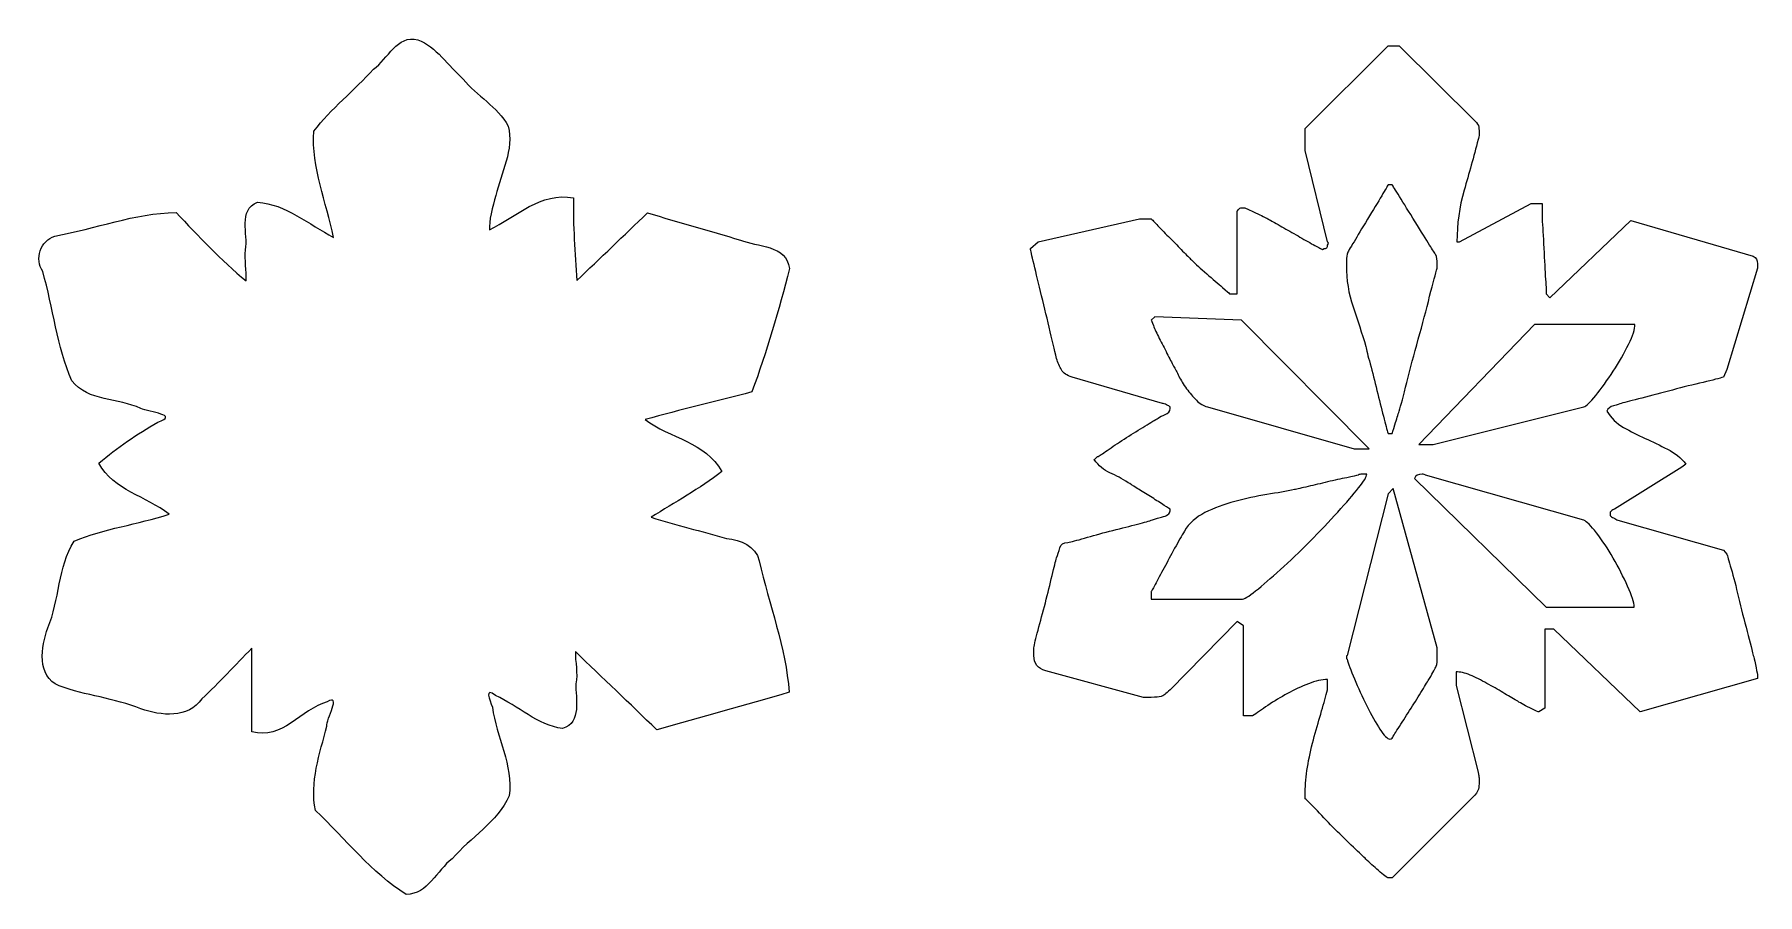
# Model space of a CAD drawing. Header units: centimetres. Extents: x -13.7 to 8.7, y 2.7 to 13.8.
import ezdxf

# ---------------------------------------------------------------- set-up
doc = ezdxf.new("R2010")
doc.units = ezdxf.units.CM
doc.header["$MEASUREMENT"] = 0
doc.layers.add('Layer 1', color=7, linetype='Continuous')

msp = doc.modelspace()

# ---------------------------------------------------------------- linework, layer by layer
at = {"layer": 'Layer 1', "color": 168}
msp.add_open_spline([(-8.68562, 13.74741), (-8.95496, 13.8159), (-9.07554, 13.49717), (-9.25831, 13.36517), (-9.25831, 13.36517), (-9.50955, 13.095), (-9.81308, 12.84691), (-10.03378, 12.56431), (-10.03378, 12.56431), (-10.06618, 12.09068), (-9.87072, 11.64159), (-9.77754, 11.18729), (-9.77754, 11.18729), (-10.09615, 11.34917), (-10.39874, 11.62302), (-10.76327, 11.64091), (-10.76327, 11.64091), (-11.01905, 11.54115), (-10.87968, 11.22755), (-10.91909, 11.02569), (-10.91909, 11.02569), (-10.92861, 10.891), (-10.90558, 10.75639), (-10.90986, 10.6217), (-10.90986, 10.6217), (-11.23336, 10.89289), (-11.53116, 11.20234), (-11.81825, 11.51048), (-11.81825, 11.51048), (-12.35557, 11.50027), (-12.86539, 11.29735), (-13.38688, 11.2046), (-13.38688, 11.2046), (-13.578, 11.14415), (-13.6528, 10.9079), (-13.54503, 10.74291), (-13.54503, 10.74291), (-13.41065, 10.27426), (-13.36002, 9.77532), (-13.16988, 9.32663), (-13.16988, 9.32663), (-12.95276, 9.05951), (-12.56757, 9.10648), (-12.27637, 8.97102), (-12.27637, 8.97102), (-12.15993, 8.91627), (-11.76961, 8.89109), (-12.05578, 8.7912), (-12.05578, 8.7912), (-12.32411, 8.63592), (-12.58246, 8.46593), (-12.81668, 8.26126), (-12.81668, 8.26126), (-12.62557, 7.91035), (-12.20567, 7.83289), (-11.90944, 7.60103), (-11.90944, 7.60103), (-12.3103, 7.46746), (-12.75754, 7.41409), (-13.13871, 7.25129), (-13.13871, 7.25129), (-13.35087, 6.91624), (-13.32602, 6.48824), (-13.47957, 6.12671), (-13.47957, 6.12671), (-13.56564, 5.88362), (-13.62831, 5.49937), (-13.33263, 5.37564), (-13.33263, 5.37564), (-12.98641, 5.25112), (-12.62018, 5.21623), (-12.27418, 5.07784), (-12.27418, 5.07784), (-12.0121, 4.98715), (-11.66435, 4.95103), (-11.48227, 5.20846), (-11.48227, 5.20846), (-11.26041, 5.41904), (-11.05152, 5.64507), (-10.83599, 5.86388), (-10.83599, 5.86388), (-10.83599, 5.50337), (-10.83599, 5.14286), (-10.83599, 4.78235), (-10.83599, 4.78235), (-10.44508, 4.66576), (-10.20025, 5.07263), (-9.85949, 5.17018), (-9.85949, 5.17018), (-9.66832, 5.28413), (-9.87511, 4.93994), (-9.86525, 4.85344), (-9.86525, 4.85344), (-9.9539, 4.50287), (-10.09, 4.11669), (-10.01185, 3.762), (-10.01185, 3.762), (-9.62544, 3.39754), (-9.28276, 2.95381), (-8.83683, 2.67238), (-8.83683, 2.67238), (-8.55377, 2.67941), (-8.44129, 2.98557), (-8.24123, 3.13524), (-8.24123, 3.13524), (-8.00179, 3.41079), (-7.65734, 3.61495), (-7.50136, 3.95014), (-7.50136, 3.95014), (-7.44577, 4.3486), (-7.67136, 4.71351), (-7.71951, 5.09977), (-7.71951, 5.09977), (-7.75767, 5.1983), (-7.82723, 5.36198), (-7.67796, 5.25329), (-7.67796, 5.25329), (-7.39007, 5.11515), (-7.12819, 4.86791), (-6.81112, 4.8216), (-6.81112, 4.8216), (-6.55654, 4.90399), (-6.64454, 5.21024), (-6.63798, 5.40449), (-6.63798, 5.40449), (-6.60868, 5.54113), (-6.64765, 5.68196), (-6.6449, 5.82002), (-6.6449, 5.82002), (-6.29323, 5.48224), (-5.94019, 5.14582), (-5.58992, 4.80659), (-5.58992, 4.80659), (-5.01863, 4.97025), (-4.44537, 5.12689), (-3.8747, 5.29253), (-3.8747, 5.29253), (-3.91763, 5.8758), (-4.13546, 6.4296), (-4.26253, 6.9962), (-4.26253, 6.9962), (-4.30874, 7.19131), (-4.506, 7.26728), (-4.68534, 7.28404), (-4.68534, 7.28404), (-5.01014, 7.37924), (-5.34038, 7.46039), (-5.66379, 7.56063), (-5.66379, 7.56063), (-5.35458, 7.75364), (-5.03561, 7.92944), (-4.74732, 8.15276), (-4.74732, 8.15276), (-4.95306, 8.53492), (-5.42233, 8.58672), (-5.74113, 8.82569), (-5.74113, 8.82569), (-5.28266, 8.95554), (-4.81917, 9.06687), (-4.35718, 9.18351), (-4.35718, 9.18351), (-4.16678, 9.70692), (-4.00441, 10.24377), (-3.8724, 10.78214), (-3.8724, 10.78214), (-3.89868, 11.08718), (-4.29623, 11.06617), (-4.50647, 11.1523), (-4.50647, 11.1523), (-4.90802, 11.26976), (-5.31022, 11.38503), (-5.71112, 11.5047), (-5.71112, 11.5047), (-6.01507, 11.21033), (-6.32179, 10.91879), (-6.62759, 10.62632), (-6.62759, 10.62632), (-6.64838, 10.98343), (-6.67629, 11.34062), (-6.6703, 11.69862), (-6.6703, 11.69862), (-7.08975, 11.77819), (-7.41508, 11.45313), (-7.75876, 11.2854), (-7.75876, 11.2854), (-7.76779, 11.38536), (-7.71404, 11.59396), (-7.6768, 11.72747), (-7.6768, 11.72747), (-7.6085, 12.01904), (-7.43476, 12.32594), (-7.51636, 12.62894), (-7.51636, 12.62894), (-7.65034, 12.88148), (-7.9236, 13.01776), (-8.0981, 13.23723), (-8.0981, 13.23723), (-8.28649, 13.40684), (-8.45065, 13.66081), (-8.68562, 13.74741)], degree=3, knots=[0, 0, 0, 0, 0.01960784, 0.01960784, 0.01960784, 0.01960784, 0.03921569, 0.03921569, 0.03921569, 0.03921569, 0.05882353, 0.05882353, 0.05882353, 0.05882353, 0.07843137, 0.07843137, 0.07843137, 0.07843137, 0.09803922, 0.09803922, 0.09803922, 0.09803922, 0.11764706, 0.11764706, 0.11764706, 0.11764706, 0.1372549, 0.1372549, 0.1372549, 0.1372549, 0.15686275, 0.15686275, 0.15686275, 0.15686275, 0.17647059, 0.17647059, 0.17647059, 0.17647059, 0.19607843, 0.19607843, 0.19607843, 0.19607843, 0.21568627, 0.21568627, 0.21568627, 0.21568627, 0.23529412, 0.23529412, 0.23529412, 0.23529412, 0.25490196, 0.25490196, 0.25490196, 0.25490196, 0.2745098, 0.2745098, 0.2745098, 0.2745098, 0.29411765, 0.29411765, 0.29411765, 0.29411765, 0.31372549, 0.31372549, 0.31372549, 0.31372549, 0.33333333, 0.33333333, 0.33333333, 0.33333333, 0.35294118, 0.35294118, 0.35294118, 0.35294118, 0.37254902, 0.37254902, 0.37254902, 0.37254902, 0.39215686, 0.39215686, 0.39215686, 0.39215686, 0.41176471, 0.41176471, 0.41176471, 0.41176471, 0.43137255, 0.43137255, 0.43137255, 0.43137255, 0.45098039, 0.45098039, 0.45098039, 0.45098039, 0.47058824, 0.47058824, 0.47058824, 0.47058824, 0.49019608, 0.49019608, 0.49019608, 0.49019608, 0.50980392, 0.50980392, 0.50980392, 0.50980392, 0.52941176, 0.52941176, 0.52941176, 0.52941176, 0.54901961, 0.54901961, 0.54901961, 0.54901961, 0.56862745, 0.56862745, 0.56862745, 0.56862745, 0.58823529, 0.58823529, 0.58823529, 0.58823529, 0.60784314, 0.60784314, 0.60784314, 0.60784314, 0.62745098, 0.62745098, 0.62745098, 0.62745098, 0.64705882, 0.64705882, 0.64705882, 0.64705882, 0.66666667, 0.66666667, 0.66666667, 0.66666667, 0.68627451, 0.68627451, 0.68627451, 0.68627451, 0.70588235, 0.70588235, 0.70588235, 0.70588235, 0.7254902, 0.7254902, 0.7254902, 0.7254902, 0.74509804, 0.74509804, 0.74509804, 0.74509804, 0.76470588, 0.76470588, 0.76470588, 0.76470588, 0.78431373, 0.78431373, 0.78431373, 0.78431373, 0.80392157, 0.80392157, 0.80392157, 0.80392157, 0.82352941, 0.82352941, 0.82352941, 0.82352941, 0.84313725, 0.84313725, 0.84313725, 0.84313725, 0.8627451, 0.8627451, 0.8627451, 0.8627451, 0.88235294, 0.88235294, 0.88235294, 0.88235294, 0.90196078, 0.90196078, 0.90196078, 0.90196078, 0.92156863, 0.92156863, 0.92156863, 0.92156863, 0.94117647, 0.94117647, 0.94117647, 0.94117647, 0.96078431, 0.96078431, 0.96078431, 0.96078431, 1, 1, 1, 1], dxfattribs=at)
at = {"layer": 'Layer 1', "color": 254}
for points, knots in [([(3.88405, 13.66882), (3.88405, 13.66882), (2.81265, 12.59743), (2.81265, 12.59743), (2.81265, 12.59743), (2.81265, 12.59743), (2.81265, 12.31156), (2.81265, 12.31156), (2.81265, 12.31156), (2.81265, 12.31156), (3.10101, 11.13079), (3.10101, 11.13079), (3.10101, 11.13079), (3.10101, 11.13078), (3.10239, 11.12951), (3.10598, 11.12582), (3.10598, 11.12582), (3.10957, 11.1221), (3.11095, 11.11581), (3.11095, 11.10841), (3.11095, 11.10841), (3.11095, 11.10841), (3.10101, 11.08604), (3.10101, 11.08604), (3.10101, 11.08604), (3.10101, 11.05663), (3.08567, 11.04129), (3.05627, 11.0413), (3.05627, 11.0413), (3.05627, 11.0413), (3.03389, 11.03135), (3.03389, 11.03135), (3.03389, 11.03135), (3.02648, 11.03134), (3.02257, 11.03261), (3.01898, 11.03633), (3.01898, 11.03633), (3.01538, 11.04002), (3.01152, 11.04129), (3.01152, 11.0413), (3.01152, 11.0413), (2.98189, 11.05588), (2.93593, 11.08154), (2.86983, 11.11836), (2.86983, 11.11836), (2.80372, 11.15516), (2.73591, 11.19478), (2.66599, 11.23519), (2.66599, 11.23519), (2.59607, 11.27559), (2.52588, 11.31521), (2.45967, 11.35203), (2.45967, 11.35203), (2.39344, 11.38883), (2.34991, 11.41449), (2.32792, 11.42909), (2.32792, 11.42909), (2.29851, 11.44389), (2.24604, 11.46933), (2.16882, 11.50615), (2.16882, 11.50615), (2.0916, 11.54295), (2.04443, 11.56359), (2.02962, 11.57078), (2.02962, 11.57078), (2.02962, 11.57078), (2.00973, 11.57078), (2.00973, 11.57078), (2.00973, 11.57078), (2.00973, 11.57078), (1.98736, 11.57078), (1.98736, 11.57078), (1.98736, 11.57078), (1.97276, 11.57077), (1.95869, 11.5631), (1.94758, 11.54841), (1.94758, 11.54841), (1.93647, 11.53369), (1.93018, 11.52603), (1.93018, 11.52603), (1.93018, 11.52603), (1.93018, 11.52603), (1.93018, 10.45713), (1.93018, 10.45713), (1.93018, 10.45713), (1.93018, 10.45713), (1.83075, 10.45713), (1.83075, 10.45713), (1.83075, 10.45713), (1.82356, 10.46453), (1.79399, 10.49134), (1.73877, 10.53916), (1.73877, 10.53916), (1.68355, 10.58696), (1.61585, 10.64584), (1.53494, 10.71565), (1.53494, 10.71565), (1.45401, 10.78545), (1.39001, 10.84295), (1.34601, 10.88718), (1.34601, 10.88718), (1.32379, 10.90917), (1.28942, 10.94376), (1.24161, 10.99158), (1.24161, 10.99158), (1.19379, 11.03938), (1.14132, 11.09434), (1.08251, 11.15316), (1.08251, 11.15316), (1.0237, 11.21196), (0.96874, 11.2657), (0.92093, 11.31722), (0.92093, 11.31722), (0.87312, 11.36873), (0.83852, 11.40708), (0.81653, 11.42909), (0.81653, 11.42909), (0.81653, 11.42909), (0.66241, 11.42909), (0.66241, 11.42909), (0.66241, 11.42909), (0.66241, 11.42909), (-0.65011, 11.13079), (-0.65011, 11.13079), (-0.65011, 11.13079), (-0.65011, 11.13079), (-0.74955, 11.0413), (-0.74955, 11.0413), (-0.74955, 11.0413), (-0.74955, 11.04129), (-0.73796, 10.98755), (-0.71226, 10.87723), (-0.71226, 10.87723), (-0.68656, 10.7669), (-0.65461, 10.6353), (-0.6178, 10.48447), (-0.6178, 10.48447), (-0.58098, 10.33362), (-0.54263, 10.18023), (-0.50593, 10.02211), (-0.50593, 10.02211), (-0.46923, 9.86396), (-0.43839, 9.72961), (-0.40899, 9.6194), (-0.40899, 9.6194), (-0.39417, 9.56036), (-0.37254, 9.51065), (-0.34684, 9.47025), (-0.34684, 9.47025), (-0.32114, 9.42984), (-0.27634, 9.39778), (-0.21012, 9.37579), (-0.21012, 9.37579), (-0.21012, 9.37579), (0.96071, 9.03523), (0.96071, 9.03523), (0.96071, 9.03523), (0.9753, 9.03522), (0.99328, 9.02882), (1.0154, 9.01783), (1.0154, 9.01783), (1.0375, 9.00682), (1.05273, 8.99789), (1.06014, 8.99048), (1.06014, 8.99048), (1.06014, 8.99048), (1.06014, 8.96811), (1.06014, 8.96811), (1.06014, 8.96811), (1.06014, 8.93129), (1.03851, 8.90575), (0.998, 8.89105), (0.998, 8.89105), (0.95748, 8.87634), (0.92802, 8.86089), (0.90602, 8.84631), (0.90602, 8.84631), (0.86921, 8.82408), (0.81171, 8.78971), (0.7345, 8.7419), (0.7345, 8.7419), (0.65728, 8.69408), (0.57677, 8.64415), (0.49586, 8.59275), (0.49586, 8.59275), (0.41494, 8.54134), (0.33957, 8.49141), (0.26965, 8.4436), (0.26965, 8.4436), (0.19972, 8.39578), (0.15492, 8.36395), (0.13293, 8.34914), (0.13293, 8.34914), (0.12552, 8.34913), (0.11658, 8.34522), (0.10558, 8.33422), (0.10558, 8.33422), (0.09458, 8.32322), (0.08564, 8.31428), (0.07824, 8.30688), (0.07824, 8.30688), (0.13705, 8.22607), (0.20475, 8.16846), (0.28208, 8.13536), (0.28208, 8.13536), (0.3594, 8.10224), (0.43742, 8.0602), (0.51823, 8.00858), (0.51823, 8.00858), (0.54023, 7.99398), (0.57482, 7.97086), (0.62263, 7.94146), (0.62263, 7.94146), (0.67044, 7.91205), (0.72529, 7.87884), (0.78421, 7.84203), (0.78421, 7.84203), (0.84313, 7.80521), (0.89687, 7.77073), (0.94828, 7.73762), (0.94828, 7.73762), (0.99968, 7.70451), (1.03792, 7.68012), (1.06014, 7.66554), (1.06014, 7.66554), (1.06014, 7.66554), (1.06014, 7.64316), (1.06014, 7.64316), (1.06014, 7.64316), (1.06014, 7.60634), (1.0219, 7.57953), (0.94828, 7.56113), (0.94828, 7.56113), (0.87465, 7.54272), (0.83112, 7.52854), (0.81653, 7.52136), (0.81653, 7.52136), (0.77231, 7.50654), (0.70207, 7.48739), (0.60275, 7.4617), (0.60275, 7.4617), (0.50342, 7.43599), (0.39472, 7.40906), (0.2771, 7.37966), (0.2771, 7.37966), (0.15948, 7.35026), (0.05078, 7.31969), (-0.04854, 7.29017), (-0.04854, 7.29017), (-0.14787, 7.26065), (-0.22059, 7.24266), (-0.26481, 7.23549), (-0.26481, 7.23549), (-0.32362, 7.23548), (-0.35821, 7.2112), (-0.36921, 7.1634), (-0.36921, 7.1634), (-0.38021, 7.11558), (-0.39417, 7.07343), (-0.40899, 7.03662), (-0.40899, 7.03662), (-0.42358, 6.9924), (-0.44294, 6.91576), (-0.46865, 6.80544), (-0.46865, 6.80544), (-0.49435, 6.69511), (-0.52254, 6.57747), (-0.55565, 6.45245), (-0.55565, 6.45245), (-0.58876, 6.32742), (-0.62071, 6.20978), (-0.65011, 6.09946), (-0.65011, 6.09946), (-0.67952, 5.98913), (-0.69739, 5.91249), (-0.7048, 5.86828), (-0.7048, 5.86828), (-0.7048, 5.86828), (-0.7048, 5.76884), (-0.7048, 5.76884), (-0.7048, 5.76884), (-0.7048, 5.66581), (-0.65371, 5.59938), (-0.55068, 5.56998), (-0.55068, 5.56998), (-0.55068, 5.56998), (0.7171, 5.22693), (0.7171, 5.22693), (0.7171, 5.22693), (0.7171, 5.22693), (0.81653, 5.22693), (0.81653, 5.22693), (0.81653, 5.22693), (0.87534, 5.22693), (0.9176, 5.23206), (0.94331, 5.23936), (0.94331, 5.23936), (0.96901, 5.24666), (1.00851, 5.27474), (1.06014, 5.32637), (1.06014, 5.32637), (1.06014, 5.32637), (1.93018, 6.20884), (1.93018, 6.20884), (1.93018, 6.20884), (1.93018, 6.20884), (2.00973, 6.15415), (2.00973, 6.15415), (2.00973, 6.15415), (2.00973, 6.15415), (2.00973, 4.98581), (2.00973, 4.98581), (2.00973, 4.98581), (2.00973, 4.98581), (2.12905, 4.98581), (2.12905, 4.98581), (2.12905, 4.98581), (2.18067, 5.02262), (2.24711, 5.06742), (2.32792, 5.12253), (2.32792, 5.12253), (2.40872, 5.17763), (2.49314, 5.22884), (2.58147, 5.27665), (2.58147, 5.27665), (2.66979, 5.32446), (2.7605, 5.36661), (2.85243, 5.40343), (2.85243, 5.40343), (2.94434, 5.44024), (3.02738, 5.45811), (3.10101, 5.45812), (3.10101, 5.45812), (3.10101, 5.45812), (3.10101, 5.32637), (3.10101, 5.32637), (3.10101, 5.32637), (3.07878, 5.24533), (3.05335, 5.15335), (3.02395, 5.05044), (3.02395, 5.05044), (2.99454, 4.94752), (2.96259, 4.83755), (2.92949, 4.71982), (2.92949, 4.71982), (2.89638, 4.60209), (2.86945, 4.48445), (2.84746, 4.36683), (2.84746, 4.36683), (2.82545, 4.24921), (2.81265, 4.13925), (2.81265, 4.03622), (2.81265, 4.03622), (2.81265, 4.03622), (2.81265, 3.91441), (2.81265, 3.91441), (2.81265, 3.91441), (2.84206, 3.88501), (2.89575, 3.83253), (2.96926, 3.75532), (2.96926, 3.75532), (3.04277, 3.6781), (3.11952, 3.5976), (3.20044, 3.51668), (3.20044, 3.51668), (3.28136, 3.43576), (3.35938, 3.35901), (3.4366, 3.2855), (3.4366, 3.2855), (3.51381, 3.21199), (3.56877, 3.16078), (3.59818, 3.13137), (3.59818, 3.13137), (3.62039, 3.10938), (3.64583, 3.0851), (3.67524, 3.05929), (3.67524, 3.05929), (3.70464, 3.03347), (3.73283, 3.00793), (3.76224, 2.98222), (3.76224, 2.98222), (3.79164, 2.95652), (3.81857, 2.93351), (3.84428, 2.91511), (3.84428, 2.91511), (3.86997, 2.8967), (3.88404, 2.88776), (3.88405, 2.88776), (3.88405, 2.88776), (3.88405, 2.88776), (3.93874, 2.88776), (3.93874, 2.88776), (3.93874, 2.88776), (3.93874, 2.88776), (5.01013, 3.95916), (5.01013, 3.95916), (5.01013, 3.95916), (5.03953, 3.99575), (5.05625, 4.02907), (5.05985, 4.05859), (5.05985, 4.05859), (5.06343, 4.0881), (5.06481, 4.12144), (5.06482, 4.15802), (5.06482, 4.15802), (5.06481, 4.17284), (5.06343, 4.1906), (5.05985, 4.21271), (5.05985, 4.21271), (5.05625, 4.23482), (5.05238, 4.25027), (5.05239, 4.25746), (5.05239, 4.25746), (5.05239, 4.25746), (4.76652, 5.38105), (4.76652, 5.38105), (4.76652, 5.38105), (4.76652, 5.38105), (4.76652, 5.55755), (4.76652, 5.55755), (4.76652, 5.55755), (4.81792, 5.55755), (4.87806, 5.54469), (4.94798, 5.51529), (4.94798, 5.51529), (5.0179, 5.48588), (5.09073, 5.44891), (5.16425, 5.4084), (5.16425, 5.4084), (5.23776, 5.36788), (5.30684, 5.32948), (5.37306, 5.28908), (5.37306, 5.28908), (5.43927, 5.24867), (5.49815, 5.21408), (5.54956, 5.18467), (5.54956, 5.18467), (5.58636, 5.16245), (5.64386, 5.13061), (5.72108, 5.09021), (5.72108, 5.09021), (5.79829, 5.0498), (5.83791, 5.03309), (5.83791, 5.0405), (5.83791, 5.0405), (5.83791, 5.0405), (5.91497, 5.08524), (5.91497, 5.08524), (5.91497, 5.08524), (5.91497, 5.08524), (5.91497, 6.1094), (5.91497, 6.1094), (5.91497, 6.1094), (5.91497, 6.1094), (6.03429, 6.1094), (6.03429, 6.1094), (6.03429, 6.1094), (6.03429, 6.1094), (7.15043, 5.0405), (7.15043, 5.0405), (7.15043, 5.0405), (7.15043, 5.0405), (8.67176, 5.47054), (8.67176, 5.47054), (8.67176, 5.47054), (8.67176, 5.47054), (8.67176, 5.49292), (8.67176, 5.49292), (8.67176, 5.49292), (8.67176, 5.49292), (8.67176, 5.52523), (8.67176, 5.52523), (8.67176, 5.52523), (8.66435, 5.54723), (8.65552, 5.58949), (8.64442, 5.65201), (8.64442, 5.65201), (8.6333, 5.71452), (8.62425, 5.75403), (8.61708, 5.76884), (8.61708, 5.76884), (8.59484, 5.86424), (8.56301, 5.9859), (8.52261, 6.13675), (8.52261, 6.13675), (8.4822, 6.28758), (8.44634, 6.43452), (8.41324, 6.57425), (8.41324, 6.57425), (8.38012, 6.71398), (8.34817, 6.83288), (8.31878, 6.93221), (8.31878, 6.93221), (8.28936, 7.03154), (8.27402, 7.08136), (8.27403, 7.08136), (8.27403, 7.08136), (8.27403, 7.08136), (8.23177, 7.13605), (8.23177, 7.13605), (8.23177, 7.13605), (8.23177, 7.13605), (6.86208, 7.52136), (6.86208, 7.52136), (6.86208, 7.52136), (6.84726, 7.52854), (6.82949, 7.54007), (6.80739, 7.55119), (6.80739, 7.55119), (6.78527, 7.56229), (6.76982, 7.57134), (6.76264, 7.57853), (6.76264, 7.57853), (6.76264, 7.57853), (6.76264, 7.6009), (6.76264, 7.6009), (6.76264, 7.6009), (6.76264, 7.6009), (6.76264, 7.62079), (6.76264, 7.62079), (6.76264, 7.62079), (6.76264, 7.62797), (6.77031, 7.63702), (6.78502, 7.64813), (6.78502, 7.64813), (6.79971, 7.65924), (6.8124, 7.66553), (6.81982, 7.66554), (6.81982, 7.66554), (6.81982, 7.66554), (7.68986, 8.20745), (7.68986, 8.20745), (7.68986, 8.20745), (7.68986, 8.20745), (7.74455, 8.24971), (7.74455, 8.24971), (7.74455, 8.24971), (7.67832, 8.33073), (7.59904, 8.39578), (7.50342, 8.4436), (7.50342, 8.4436), (7.40779, 8.49141), (7.31068, 8.53869), (7.21507, 8.58281), (7.21507, 8.58281), (7.11944, 8.62691), (7.02608, 8.67298), (6.93417, 8.7245), (6.93417, 8.7245), (6.84224, 8.77601), (6.77178, 8.84757), (6.72038, 8.9358), (6.72038, 8.9358), (6.73497, 8.9726), (6.76327, 8.99439), (6.80739, 9.0054), (6.80739, 9.0054), (6.85149, 9.01639), (6.88459, 9.02782), (6.90682, 9.03523), (6.90682, 9.03523), (6.95822, 9.04981), (7.04777, 9.07172), (7.17281, 9.10483), (7.17281, 9.10483), (7.29783, 9.13793), (7.42832, 9.17242), (7.56805, 9.20924), (7.56805, 9.20924), (7.70777, 9.24604), (7.84075, 9.27926), (7.96579, 9.30867), (7.96579, 9.30867), (8.0908, 9.33807), (8.18014, 9.36097), (8.23177, 9.37579), (8.23177, 9.37579), (8.23177, 9.37579), (8.27403, 9.47522), (8.27403, 9.47522), (8.27403, 9.47522), (8.27403, 9.47522), (8.67176, 10.78774), (8.67176, 10.78774), (8.67176, 10.78774), (8.67176, 10.78774), (8.67176, 10.84243), (8.67176, 10.84243), (8.67176, 10.84243), (8.67175, 10.89383), (8.65388, 10.92704), (8.61708, 10.94186), (8.61708, 10.94186), (8.61708, 10.94186), (7.02863, 11.40671), (7.02863, 11.40671), (7.02863, 11.40671), (7.02863, 11.40671), (5.97961, 10.40244), (5.97961, 10.40244), (5.97961, 10.40244), (5.97961, 10.40244), (5.93486, 10.45713), (5.93486, 10.45713), (5.93486, 10.45713), (5.93486, 10.47171), (5.93221, 10.53323), (5.92492, 10.64356), (5.92492, 10.64356), (5.91762, 10.75388), (5.90995, 10.88801), (5.90255, 11.04627), (5.90255, 11.04627), (5.89513, 11.20451), (5.88757, 11.33368), (5.88017, 11.42909), (5.88017, 11.42909), (5.88017, 11.42909), (5.88017, 11.62547), (5.88017, 11.62547), (5.88017, 11.62547), (5.88017, 11.62547), (5.73848, 11.62547), (5.73848, 11.62547), (5.73848, 11.62547), (5.73848, 11.62547), (4.81126, 11.13079), (4.81126, 11.13079), (4.81126, 11.13079), (4.81126, 11.13079), (4.77646, 11.13079), (4.77646, 11.13079), (4.77646, 11.13079), (4.77646, 11.35884), (4.80829, 11.58003), (4.87092, 11.79699), (4.87092, 11.79699), (4.93355, 12.01393), (4.99357, 12.23259), (5.05239, 12.45325), (5.05239, 12.45325), (5.05238, 12.46065), (5.05625, 12.47334), (5.05985, 12.48805), (5.05985, 12.48805), (5.06343, 12.50274), (5.06481, 12.51295), (5.06482, 12.52037), (5.06482, 12.52037), (5.06481, 12.55695), (5.06343, 12.58901), (5.05985, 12.61483), (5.05985, 12.61483), (5.05625, 12.64063), (5.03953, 12.66745), (5.01013, 12.69686), (5.01013, 12.69686), (5.01013, 12.69686), (4.02823, 13.66882), (4.02823, 13.66882), (4.02823, 13.66882), (4.02823, 13.66882), (3.88405, 13.66882), (3.88405, 13.66882)], [0, 0, 0, 0, 0.00598802, 0.00598802, 0.00598802, 0.00598802, 0.01197605, 0.01197605, 0.01197605, 0.01197605, 0.01796407, 0.01796407, 0.01796407, 0.01796407, 0.0239521, 0.0239521, 0.0239521, 0.0239521, 0.02994012, 0.02994012, 0.02994012, 0.02994012, 0.03592814, 0.03592814, 0.03592814, 0.03592814, 0.04191617, 0.04191617, 0.04191617, 0.04191617, 0.04790419, 0.04790419, 0.04790419, 0.04790419, 0.05389222, 0.05389222, 0.05389222, 0.05389222, 0.05988024, 0.05988024, 0.05988024, 0.05988024, 0.06586826, 0.06586826, 0.06586826, 0.06586826, 0.07185629, 0.07185629, 0.07185629, 0.07185629, 0.07784431, 0.07784431, 0.07784431, 0.07784431, 0.08383234, 0.08383234, 0.08383234, 0.08383234, 0.08982036, 0.08982036, 0.08982036, 0.08982036, 0.09580838, 0.09580838, 0.09580838, 0.09580838, 0.10179641, 0.10179641, 0.10179641, 0.10179641, 0.10778443, 0.10778443, 0.10778443, 0.10778443, 0.11377246, 0.11377246, 0.11377246, 0.11377246, 0.11976048, 0.11976048, 0.11976048, 0.11976048, 0.1257485, 0.1257485, 0.1257485, 0.1257485, 0.13173653, 0.13173653, 0.13173653, 0.13173653, 0.13772455, 0.13772455, 0.13772455, 0.13772455, 0.14371257, 0.14371257, 0.14371257, 0.14371257, 0.1497006, 0.1497006, 0.1497006, 0.1497006, 0.15568862, 0.15568862, 0.15568862, 0.15568862, 0.16167665, 0.16167665, 0.16167665, 0.16167665, 0.16766467, 0.16766467, 0.16766467, 0.16766467, 0.17365269, 0.17365269, 0.17365269, 0.17365269, 0.17964072, 0.17964072, 0.17964072, 0.17964072, 0.18562874, 0.18562874, 0.18562874, 0.18562874, 0.19161677, 0.19161677, 0.19161677, 0.19161677, 0.19760479, 0.19760479, 0.19760479, 0.19760479, 0.20359281, 0.20359281, 0.20359281, 0.20359281, 0.20958084, 0.20958084, 0.20958084, 0.20958084, 0.21556886, 0.21556886, 0.21556886, 0.21556886, 0.22155689, 0.22155689, 0.22155689, 0.22155689, 0.22754491, 0.22754491, 0.22754491, 0.22754491, 0.23353293, 0.23353293, 0.23353293, 0.23353293, 0.23952096, 0.23952096, 0.23952096, 0.23952096, 0.24550898, 0.24550898, 0.24550898, 0.24550898, 0.25149701, 0.25149701, 0.25149701, 0.25149701, 0.25748503, 0.25748503, 0.25748503, 0.25748503, 0.26347305, 0.26347305, 0.26347305, 0.26347305, 0.26946108, 0.26946108, 0.26946108, 0.26946108, 0.2754491, 0.2754491, 0.2754491, 0.2754491, 0.28143713, 0.28143713, 0.28143713, 0.28143713, 0.28742515, 0.28742515, 0.28742515, 0.28742515, 0.29341317, 0.29341317, 0.29341317, 0.29341317, 0.2994012, 0.2994012, 0.2994012, 0.2994012, 0.30538922, 0.30538922, 0.30538922, 0.30538922, 0.31137725, 0.31137725, 0.31137725, 0.31137725, 0.31736527, 0.31736527, 0.31736527, 0.31736527, 0.32335329, 0.32335329, 0.32335329, 0.32335329, 0.32934132, 0.32934132, 0.32934132, 0.32934132, 0.33532934, 0.33532934, 0.33532934, 0.33532934, 0.34131737, 0.34131737, 0.34131737, 0.34131737, 0.34730539, 0.34730539, 0.34730539, 0.34730539, 0.35329341, 0.35329341, 0.35329341, 0.35329341, 0.35928144, 0.35928144, 0.35928144, 0.35928144, 0.36526946, 0.36526946, 0.36526946, 0.36526946, 0.37125749, 0.37125749, 0.37125749, 0.37125749, 0.37724551, 0.37724551, 0.37724551, 0.37724551, 0.38323353, 0.38323353, 0.38323353, 0.38323353, 0.38922156, 0.38922156, 0.38922156, 0.38922156, 0.39520958, 0.39520958, 0.39520958, 0.39520958, 0.4011976, 0.4011976, 0.4011976, 0.4011976, 0.40718563, 0.40718563, 0.40718563, 0.40718563, 0.41317365, 0.41317365, 0.41317365, 0.41317365, 0.41916168, 0.41916168, 0.41916168, 0.41916168, 0.4251497, 0.4251497, 0.4251497, 0.4251497, 0.43113772, 0.43113772, 0.43113772, 0.43113772, 0.43712575, 0.43712575, 0.43712575, 0.43712575, 0.44311377, 0.44311377, 0.44311377, 0.44311377, 0.4491018, 0.4491018, 0.4491018, 0.4491018, 0.45508982, 0.45508982, 0.45508982, 0.45508982, 0.46107784, 0.46107784, 0.46107784, 0.46107784, 0.46706587, 0.46706587, 0.46706587, 0.46706587, 0.47305389, 0.47305389, 0.47305389, 0.47305389, 0.47904192, 0.47904192, 0.47904192, 0.47904192, 0.48502994, 0.48502994, 0.48502994, 0.48502994, 0.49101796, 0.49101796, 0.49101796, 0.49101796, 0.49700599, 0.49700599, 0.49700599, 0.49700599, 0.50299401, 0.50299401, 0.50299401, 0.50299401, 0.50898204, 0.50898204, 0.50898204, 0.50898204, 0.51497006, 0.51497006, 0.51497006, 0.51497006, 0.52095808, 0.52095808, 0.52095808, 0.52095808, 0.52694611, 0.52694611, 0.52694611, 0.52694611, 0.53293413, 0.53293413, 0.53293413, 0.53293413, 0.53892216, 0.53892216, 0.53892216, 0.53892216, 0.54491018, 0.54491018, 0.54491018, 0.54491018, 0.5508982, 0.5508982, 0.5508982, 0.5508982, 0.55688623, 0.55688623, 0.55688623, 0.55688623, 0.56287425, 0.56287425, 0.56287425, 0.56287425, 0.56886228, 0.56886228, 0.56886228, 0.56886228, 0.5748503, 0.5748503, 0.5748503, 0.5748503, 0.58083832, 0.58083832, 0.58083832, 0.58083832, 0.58682635, 0.58682635, 0.58682635, 0.58682635, 0.59281437, 0.59281437, 0.59281437, 0.59281437, 0.5988024, 0.5988024, 0.5988024, 0.5988024, 0.60479042, 0.60479042, 0.60479042, 0.60479042, 0.61077844, 0.61077844, 0.61077844, 0.61077844, 0.61676647, 0.61676647, 0.61676647, 0.61676647, 0.62275449, 0.62275449, 0.62275449, 0.62275449, 0.62874251, 0.62874251, 0.62874251, 0.62874251, 0.63473054, 0.63473054, 0.63473054, 0.63473054, 0.64071856, 0.64071856, 0.64071856, 0.64071856, 0.64670659, 0.64670659, 0.64670659, 0.64670659, 0.65269461, 0.65269461, 0.65269461, 0.65269461, 0.65868263, 0.65868263, 0.65868263, 0.65868263, 0.66467066, 0.66467066, 0.66467066, 0.66467066, 0.67065868, 0.67065868, 0.67065868, 0.67065868, 0.67664671, 0.67664671, 0.67664671, 0.67664671, 0.68263473, 0.68263473, 0.68263473, 0.68263473, 0.68862275, 0.68862275, 0.68862275, 0.68862275, 0.69461078, 0.69461078, 0.69461078, 0.69461078, 0.7005988, 0.7005988, 0.7005988, 0.7005988, 0.70658683, 0.70658683, 0.70658683, 0.70658683, 0.71257485, 0.71257485, 0.71257485, 0.71257485, 0.71856287, 0.71856287, 0.71856287, 0.71856287, 0.7245509, 0.7245509, 0.7245509, 0.7245509, 0.73053892, 0.73053892, 0.73053892, 0.73053892, 0.73652695, 0.73652695, 0.73652695, 0.73652695, 0.74251497, 0.74251497, 0.74251497, 0.74251497, 0.74850299, 0.74850299, 0.74850299, 0.74850299, 0.75449102, 0.75449102, 0.75449102, 0.75449102, 0.76047904, 0.76047904, 0.76047904, 0.76047904, 0.76646707, 0.76646707, 0.76646707, 0.76646707, 0.77245509, 0.77245509, 0.77245509, 0.77245509, 0.77844311, 0.77844311, 0.77844311, 0.77844311, 0.78443114, 0.78443114, 0.78443114, 0.78443114, 0.79041916, 0.79041916, 0.79041916, 0.79041916, 0.79640719, 0.79640719, 0.79640719, 0.79640719, 0.80239521, 0.80239521, 0.80239521, 0.80239521, 0.80838323, 0.80838323, 0.80838323, 0.80838323, 0.81437126, 0.81437126, 0.81437126, 0.81437126, 0.82035928, 0.82035928, 0.82035928, 0.82035928, 0.82634731, 0.82634731, 0.82634731, 0.82634731, 0.83233533, 0.83233533, 0.83233533, 0.83233533, 0.83832335, 0.83832335, 0.83832335, 0.83832335, 0.84431138, 0.84431138, 0.84431138, 0.84431138, 0.8502994, 0.8502994, 0.8502994, 0.8502994, 0.85628743, 0.85628743, 0.85628743, 0.85628743, 0.86227545, 0.86227545, 0.86227545, 0.86227545, 0.86826347, 0.86826347, 0.86826347, 0.86826347, 0.8742515, 0.8742515, 0.8742515, 0.8742515, 0.88023952, 0.88023952, 0.88023952, 0.88023952, 0.88622754, 0.88622754, 0.88622754, 0.88622754, 0.89221557, 0.89221557, 0.89221557, 0.89221557, 0.89820359, 0.89820359, 0.89820359, 0.89820359, 0.90419162, 0.90419162, 0.90419162, 0.90419162, 0.91017964, 0.91017964, 0.91017964, 0.91017964, 0.91616766, 0.91616766, 0.91616766, 0.91616766, 0.92215569, 0.92215569, 0.92215569, 0.92215569, 0.92814371, 0.92814371, 0.92814371, 0.92814371, 0.93413174, 0.93413174, 0.93413174, 0.93413174, 0.94011976, 0.94011976, 0.94011976, 0.94011976, 0.94610778, 0.94610778, 0.94610778, 0.94610778, 0.95209581, 0.95209581, 0.95209581, 0.95209581, 0.95808383, 0.95808383, 0.95808383, 0.95808383, 0.96407186, 0.96407186, 0.96407186, 0.96407186, 0.97005988, 0.97005988, 0.97005988, 0.97005988, 0.9760479, 0.9760479, 0.9760479, 0.9760479, 0.98203593, 0.98203593, 0.98203593, 0.98203593, 0.98802395, 0.98802395, 0.98802395, 0.98802395, 1, 1, 1, 1]), ([(3.88405, 11.86908), (3.88405, 11.86908), (3.93874, 11.86908), (3.93874, 11.86908), (3.93874, 11.86908), (3.94614, 11.85448), (3.97809, 11.80328), (4.0332, 11.71496), (4.0332, 11.71496), (4.0883, 11.62662), (4.15611, 11.51804), (4.23704, 11.38931), (4.23704, 11.38931), (4.31795, 11.26057), (4.37925, 11.15943), (4.42347, 11.08604), (4.42347, 11.08604), (4.46028, 11.02722), (4.48831, 10.98507), (4.50302, 10.95926), (4.50302, 10.95926), (4.51772, 10.93344), (4.5229, 10.89382), (4.52291, 10.84243), (4.52291, 10.84243), (4.52291, 10.84243), (4.52291, 10.78774), (4.52291, 10.78774), (4.52291, 10.78774), (4.50068, 10.72152), (4.46758, 10.60135), (4.42347, 10.42481), (4.42347, 10.42481), (4.37936, 10.24826), (4.33191, 10.06293), (4.27681, 9.86798), (4.27681, 9.86798), (4.2217, 9.67303), (4.17176, 9.48509), (4.12766, 9.30867), (4.12766, 9.30867), (4.08355, 9.13223), (4.05044, 9.00941), (4.02823, 8.9358), (4.02823, 8.9358), (4.01363, 8.89157), (3.99564, 8.83281), (3.97354, 8.7593), (3.97354, 8.7593), (3.95142, 8.68578), (3.93873, 8.64743), (3.93874, 8.64744), (3.93874, 8.64744), (3.93874, 8.64744), (3.88405, 8.64744), (3.88405, 8.64744), (3.88405, 8.64744), (3.86945, 8.69165), (3.8502, 8.76576), (3.82439, 8.86868), (3.82439, 8.86868), (3.79857, 8.97159), (3.76927, 9.08294), (3.73987, 9.20427), (3.73987, 9.20427), (3.71046, 9.32558), (3.68227, 9.44057), (3.65287, 9.54731), (3.65287, 9.54731), (3.62346, 9.65404), (3.60558, 9.72952), (3.59818, 9.77352), (3.59818, 9.77352), (3.54677, 9.94276), (3.49043, 10.11276), (3.43163, 10.2856), (3.43163, 10.2856), (3.37281, 10.45843), (3.34462, 10.63621), (3.34462, 10.82006), (3.34462, 10.82006), (3.34462, 10.89367), (3.34727, 10.9435), (3.35457, 10.96921), (3.35457, 10.96921), (3.36186, 10.9949), (3.39242, 11.04975), (3.44406, 11.13079), (3.44406, 11.13079), (3.48805, 11.20418), (3.54455, 11.30018), (3.61806, 11.42163), (3.61806, 11.42163), (3.69157, 11.54306), (3.7542, 11.64397), (3.80202, 11.7249), (3.80202, 11.7249), (3.84982, 11.80581), (3.87664, 11.85448), (3.88405, 11.86908)], [0, 0, 0, 0, 0.03846154, 0.03846154, 0.03846154, 0.03846154, 0.07692308, 0.07692308, 0.07692308, 0.07692308, 0.11538462, 0.11538462, 0.11538462, 0.11538462, 0.15384615, 0.15384615, 0.15384615, 0.15384615, 0.19230769, 0.19230769, 0.19230769, 0.19230769, 0.23076923, 0.23076923, 0.23076923, 0.23076923, 0.26923077, 0.26923077, 0.26923077, 0.26923077, 0.30769231, 0.30769231, 0.30769231, 0.30769231, 0.34615385, 0.34615385, 0.34615385, 0.34615385, 0.38461538, 0.38461538, 0.38461538, 0.38461538, 0.42307692, 0.42307692, 0.42307692, 0.42307692, 0.46153846, 0.46153846, 0.46153846, 0.46153846, 0.5, 0.5, 0.5, 0.5, 0.53846154, 0.53846154, 0.53846154, 0.53846154, 0.57692308, 0.57692308, 0.57692308, 0.57692308, 0.61538462, 0.61538462, 0.61538462, 0.61538462, 0.65384615, 0.65384615, 0.65384615, 0.65384615, 0.69230769, 0.69230769, 0.69230769, 0.69230769, 0.73076923, 0.73076923, 0.73076923, 0.73076923, 0.76923077, 0.76923077, 0.76923077, 0.76923077, 0.80769231, 0.80769231, 0.80769231, 0.80769231, 0.84615385, 0.84615385, 0.84615385, 0.84615385, 0.88461538, 0.88461538, 0.88461538, 0.88461538, 0.92307692, 0.92307692, 0.92307692, 0.92307692, 1, 1, 1, 1]), ([(0.86127, 10.15883), (0.86127, 10.15883), (1.98736, 10.11408), (1.98736, 10.11408), (1.98736, 10.11408), (1.98736, 10.11408), (3.64044, 8.44857), (3.64044, 8.44857), (3.64044, 8.44857), (3.64044, 8.44857), (3.44406, 8.44857), (3.44406, 8.44857), (3.44406, 8.44857), (3.44406, 8.44857), (1.54488, 8.99048), (1.54488, 8.99048), (1.54488, 8.99048), (1.49347, 9.00507), (1.44481, 9.03326), (1.4007, 9.07749), (1.4007, 9.07749), (1.35659, 9.1217), (1.31444, 9.17153), (1.27392, 9.22664), (1.27392, 9.22664), (1.23341, 9.28174), (1.20019, 9.3367), (1.17449, 9.38822), (1.17449, 9.38822), (1.14879, 9.43973), (1.12688, 9.48315), (1.10489, 9.51997), (1.10489, 9.51997), (1.08266, 9.56395), (1.05347, 9.61781), (1.02037, 9.68403), (1.02037, 9.68403), (0.98726, 9.75024), (0.95393, 9.81541), (0.92093, 9.87793), (0.92093, 9.87793), (0.88794, 9.94043), (0.86228, 9.99666), (0.84387, 10.04448), (0.84387, 10.04448), (0.82547, 10.09228), (0.81653, 10.11407), (0.81653, 10.11408), (0.81653, 10.11408), (0.81653, 10.11408), (0.86127, 10.15883), (0.86127, 10.15883)], [0, 0, 0, 0, 0.07142857, 0.07142857, 0.07142857, 0.07142857, 0.14285714, 0.14285714, 0.14285714, 0.14285714, 0.21428571, 0.21428571, 0.21428571, 0.21428571, 0.28571429, 0.28571429, 0.28571429, 0.28571429, 0.35714286, 0.35714286, 0.35714286, 0.35714286, 0.42857143, 0.42857143, 0.42857143, 0.42857143, 0.5, 0.5, 0.5, 0.5, 0.57142857, 0.57142857, 0.57142857, 0.57142857, 0.64285714, 0.64285714, 0.64285714, 0.64285714, 0.71428571, 0.71428571, 0.71428571, 0.71428571, 0.78571429, 0.78571429, 0.78571429, 0.78571429, 0.85714286, 0.85714286, 0.85714286, 0.85714286, 1, 1, 1, 1]), ([(5.78074, 10.05939), (5.78074, 10.05939), (7.08332, 10.05939), (7.08332, 10.05939), (7.08332, 10.05939), (7.08331, 10.00058), (7.05649, 9.91489), (7.00128, 9.80087), (7.00128, 9.80087), (6.94605, 9.68683), (6.87963, 9.57046), (6.80242, 9.45285), (6.80242, 9.45285), (6.72519, 9.33522), (6.64971, 9.23155), (6.57621, 9.13963), (6.57621, 9.13963), (6.50269, 9.04771), (6.45148, 8.99789), (6.42208, 8.99048), (6.42208, 8.99048), (6.42208, 8.99048), (4.46822, 8.50326), (4.46822, 8.50326), (4.46822, 8.50326), (4.46822, 8.50326), (4.28178, 8.50326), (4.28178, 8.50326), (4.28178, 8.50326), (4.28178, 8.50326), (5.78074, 10.05939), (5.78074, 10.05939)], [0, 0, 0, 0, 0.11111111, 0.11111111, 0.11111111, 0.11111111, 0.22222222, 0.22222222, 0.22222222, 0.22222222, 0.33333333, 0.33333333, 0.33333333, 0.33333333, 0.44444444, 0.44444444, 0.44444444, 0.44444444, 0.55555556, 0.55555556, 0.55555556, 0.55555556, 0.66666667, 0.66666667, 0.66666667, 0.66666667, 0.77777778, 0.77777778, 0.77777778, 0.77777778, 1, 1, 1, 1]), ([(3.55343, 8.11796), (3.58283, 8.11795), (3.60071, 8.11795), (3.60812, 8.11796), (3.60812, 8.11796), (3.60812, 8.08855), (3.57363, 8.02967), (3.50372, 7.94146), (3.50372, 7.94146), (3.43379, 7.85324), (3.34308, 7.74968), (3.23276, 7.62825), (3.23276, 7.62825), (3.12243, 7.50681), (3.00215, 7.37775), (2.86983, 7.24543), (2.86983, 7.24543), (2.7375, 7.1131), (2.61093, 6.99282), (2.4895, 6.8825), (2.4895, 6.8825), (2.36806, 6.77217), (2.26074, 6.68019), (2.16882, 6.60657), (2.16882, 6.60657), (2.0769, 6.53294), (2.01676, 6.49719), (1.98736, 6.49719), (1.98736, 6.49719), (1.98736, 6.49719), (0.81653, 6.49719), (0.81653, 6.49719), (0.81653, 6.49719), (0.81653, 6.49719), (0.81653, 6.59663), (0.81653, 6.59663), (0.81653, 6.59663), (0.81653, 6.59662), (0.83314, 6.62609), (0.86625, 6.6886), (0.86625, 6.6886), (0.89935, 6.75111), (0.93897, 6.82395), (0.98308, 6.90487), (0.98308, 6.90487), (1.02719, 6.98579), (1.07199, 7.07021), (1.1198, 7.15843), (1.1198, 7.15843), (1.16761, 7.24664), (1.20976, 7.32063), (1.24658, 7.37966), (1.24658, 7.37966), (1.30539, 7.48247), (1.39494, 7.56186), (1.51256, 7.62079), (1.51256, 7.62079), (1.63018, 7.67971), (1.75802, 7.72826), (1.89787, 7.76497), (1.89787, 7.76497), (2.03771, 7.80166), (2.17697, 7.83234), (2.313, 7.85446), (2.313, 7.85446), (2.44902, 7.87656), (2.56793, 7.89709), (2.67096, 7.91909), (2.67096, 7.91909), (2.70777, 7.92649), (2.76664, 7.94045), (2.84746, 7.95886), (2.84746, 7.95886), (2.92826, 7.97727), (3.01268, 7.99652), (3.10101, 8.01852), (3.10101, 8.01852), (3.18933, 8.04052), (3.27237, 8.05839), (3.34959, 8.07321), (3.34959, 8.07321), (3.42681, 8.08802), (3.47674, 8.10083), (3.49874, 8.10801), (3.49874, 8.10801), (3.50615, 8.11541), (3.52402, 8.11795), (3.55343, 8.11796)], [0, 0, 0, 0, 0.04347826, 0.04347826, 0.04347826, 0.04347826, 0.08695652, 0.08695652, 0.08695652, 0.08695652, 0.13043478, 0.13043478, 0.13043478, 0.13043478, 0.17391304, 0.17391304, 0.17391304, 0.17391304, 0.2173913, 0.2173913, 0.2173913, 0.2173913, 0.26086957, 0.26086957, 0.26086957, 0.26086957, 0.30434783, 0.30434783, 0.30434783, 0.30434783, 0.34782609, 0.34782609, 0.34782609, 0.34782609, 0.39130435, 0.39130435, 0.39130435, 0.39130435, 0.43478261, 0.43478261, 0.43478261, 0.43478261, 0.47826087, 0.47826087, 0.47826087, 0.47826087, 0.52173913, 0.52173913, 0.52173913, 0.52173913, 0.56521739, 0.56521739, 0.56521739, 0.56521739, 0.60869565, 0.60869565, 0.60869565, 0.60869565, 0.65217391, 0.65217391, 0.65217391, 0.65217391, 0.69565217, 0.69565217, 0.69565217, 0.69565217, 0.73913043, 0.73913043, 0.73913043, 0.73913043, 0.7826087, 0.7826087, 0.7826087, 0.7826087, 0.82608696, 0.82608696, 0.82608696, 0.82608696, 0.86956522, 0.86956522, 0.86956522, 0.86956522, 0.91304348, 0.91304348, 0.91304348, 0.91304348, 1, 1, 1, 1]), ([(4.32653, 8.11796), (4.33393, 8.11795), (4.34287, 8.11668), (4.35387, 8.11299), (4.35387, 8.11299), (4.36486, 8.10928), (4.36878, 8.10801), (4.36879, 8.10801), (4.36879, 8.10801), (4.36879, 8.10801), (6.42208, 7.52136), (6.42208, 7.52136), (6.42208, 7.52136), (6.45889, 7.50654), (6.51263, 7.45291), (6.58615, 7.35729), (6.58615, 7.35729), (6.65966, 7.26167), (6.73249, 7.15297), (6.80242, 7.03165), (6.80242, 7.03165), (6.87233, 6.91032), (6.93374, 6.78766), (6.98885, 6.66623), (6.98885, 6.66623), (7.04395, 6.54479), (7.07336, 6.45657), (7.07337, 6.39776), (7.07337, 6.39776), (7.07337, 6.39776), (5.93486, 6.39776), (5.93486, 6.39776), (5.93486, 6.39776), (5.93486, 6.39776), (4.22709, 8.06327), (4.22709, 8.06327), (4.22709, 8.06327), (4.2419, 8.10008), (4.27512, 8.11795), (4.32653, 8.11796)], [0, 0, 0, 0, 0.09090909, 0.09090909, 0.09090909, 0.09090909, 0.18181818, 0.18181818, 0.18181818, 0.18181818, 0.27272727, 0.27272727, 0.27272727, 0.27272727, 0.36363636, 0.36363636, 0.36363636, 0.36363636, 0.45454545, 0.45454545, 0.45454545, 0.45454545, 0.54545455, 0.54545455, 0.54545455, 0.54545455, 0.63636364, 0.63636364, 0.63636364, 0.63636364, 0.72727273, 0.72727273, 0.72727273, 0.72727273, 0.81818182, 0.81818182, 0.81818182, 0.81818182, 1, 1, 1, 1]), ([(3.95117, 7.93152), (3.95117, 7.93152), (4.52291, 5.86828), (4.52291, 5.86828), (4.52291, 5.86828), (4.52291, 5.86828), (4.52291, 5.76884), (4.52291, 5.76884), (4.52291, 5.76884), (4.5229, 5.70262), (4.5191, 5.65545), (4.50799, 5.62964), (4.50799, 5.62964), (4.49688, 5.60382), (4.46746, 5.55135), (4.42347, 5.47054), (4.42347, 5.47054), (4.40147, 5.44114), (4.37074, 5.39004), (4.32653, 5.31642), (4.32653, 5.31642), (4.2823, 5.2428), (4.23375, 5.16616), (4.18235, 5.08524), (4.18235, 5.08524), (4.13094, 5.00432), (4.081, 4.92508), (4.0332, 4.85157), (4.0332, 4.85157), (3.98538, 4.77806), (3.95355, 4.72685), (3.93874, 4.69745), (3.93874, 4.69745), (3.93132, 4.69004), (3.92101, 4.6875), (3.90642, 4.68751), (3.90642, 4.68751), (3.87701, 4.68751), (3.83486, 4.72966), (3.77964, 4.81428), (3.77964, 4.81428), (3.72442, 4.89891), (3.66693, 4.99993), (3.60812, 5.11756), (3.60812, 5.11756), (3.5493, 5.23517), (3.49683, 5.35154), (3.44903, 5.46557), (3.44903, 5.46557), (3.40121, 5.5796), (3.36938, 5.66529), (3.35457, 5.7241), (3.35457, 5.7241), (3.34738, 5.7241), (3.34462, 5.73165), (3.34462, 5.74647), (3.34462, 5.74647), (3.34462, 5.74647), (3.34462, 5.749), (3.34462, 5.75642), (3.34462, 5.75642), (3.34462, 5.76382), (3.34738, 5.76884), (3.35457, 5.76884), (3.35457, 5.76884), (3.35457, 5.76884), (3.88405, 7.8644), (3.88405, 7.8644), (3.88405, 7.8644), (3.88405, 7.8644), (3.95117, 7.93152), (3.95117, 7.93152)], [0, 0, 0, 0, 0.05263158, 0.05263158, 0.05263158, 0.05263158, 0.10526316, 0.10526316, 0.10526316, 0.10526316, 0.15789474, 0.15789474, 0.15789474, 0.15789474, 0.21052632, 0.21052632, 0.21052632, 0.21052632, 0.26315789, 0.26315789, 0.26315789, 0.26315789, 0.31578947, 0.31578947, 0.31578947, 0.31578947, 0.36842105, 0.36842105, 0.36842105, 0.36842105, 0.42105263, 0.42105263, 0.42105263, 0.42105263, 0.47368421, 0.47368421, 0.47368421, 0.47368421, 0.52631579, 0.52631579, 0.52631579, 0.52631579, 0.57894737, 0.57894737, 0.57894737, 0.57894737, 0.63157895, 0.63157895, 0.63157895, 0.63157895, 0.68421053, 0.68421053, 0.68421053, 0.68421053, 0.73684211, 0.73684211, 0.73684211, 0.73684211, 0.78947368, 0.78947368, 0.78947368, 0.78947368, 0.84210526, 0.84210526, 0.84210526, 0.84210526, 0.89473684, 0.89473684, 0.89473684, 0.89473684, 1, 1, 1, 1])]:
    msp.add_open_spline(points, degree=3, knots=knots, dxfattribs=at)

doc.saveas('drawing.dxf')
